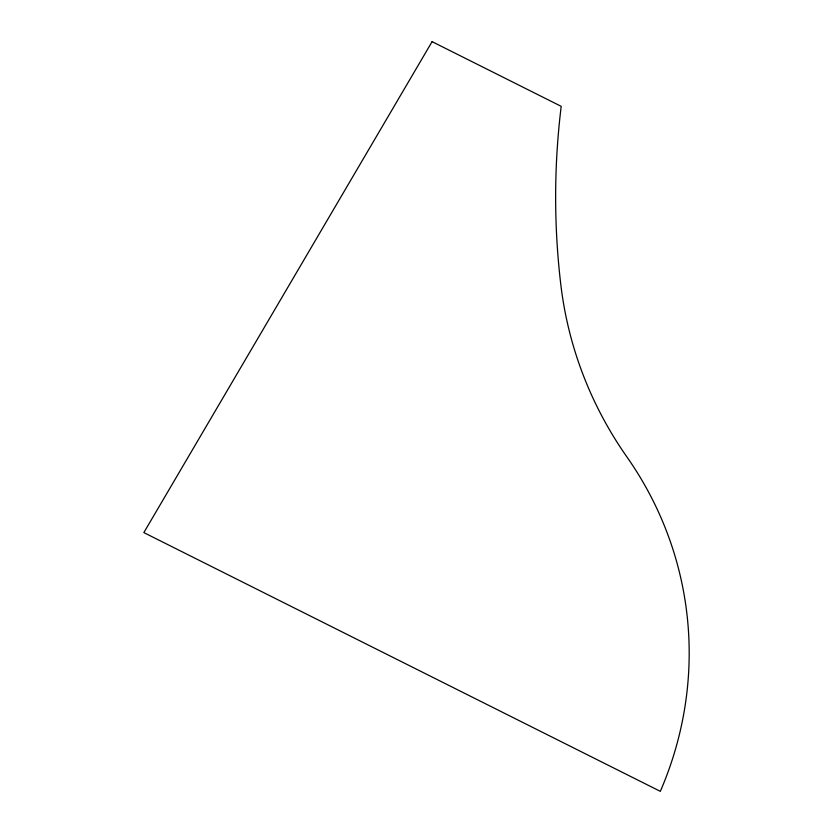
<?xml version="1.0" encoding="UTF-8"?>
<svg xmlns="http://www.w3.org/2000/svg" width="833" height="833" viewBox="0 0 833 833"><rect width="100%" height="100%" fill="white"/><g stroke="black" fill="none" stroke-linecap="round" stroke-linejoin="round"><path stroke-width="1.25" d="M432.088 41.65L143.849 532.599L660.33 791.35A388.136 362.594 -10.3 0 0 626.905 456.932A428.162 399.996 -10.3 0 1 560.838 284.844A846.401 790.715 -10.3 0 1 561.203 106.343L432.088 41.65"/></g></svg>
